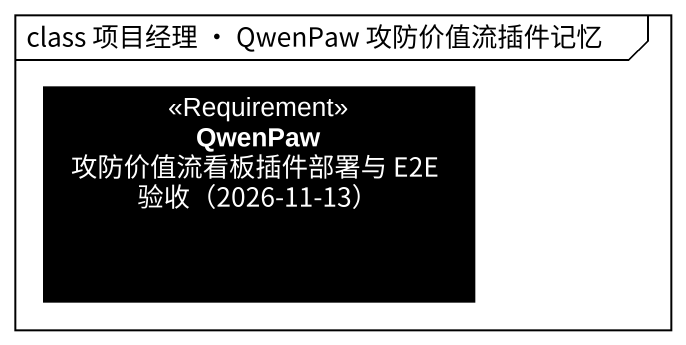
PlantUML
@startuml
mainframe class 项目经理 · QwenPaw 攻防价值流插件记忆
hide circle
hide empty members
class "QwenPaw 攻防价值流看板插件部署与 E2E 验收（2026-11-13）" as QwenPaw_攻防价值流看板插件部署与_E2E_验收 <<Requirement>> #000000
@enduml
